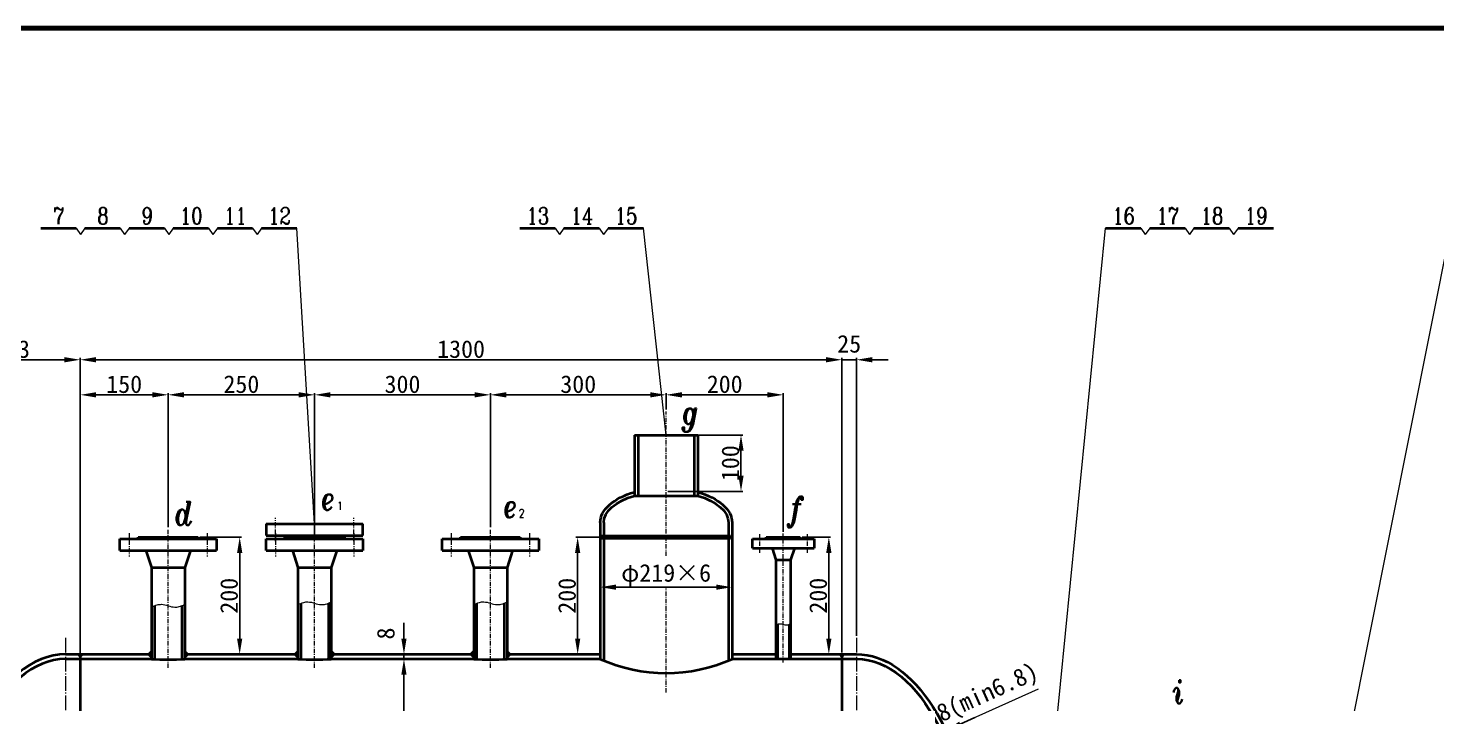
# Model space of a CAD drawing. Header units: millimetres. Extents: x 588 to 27563, y -8997 to 1800.
# Drawn here: x 20602 to 23007, y 446 to 1600 of the extents above; entities that cross this region are included whole.
import ezdxf
from ezdxf.enums import TextEntityAlignment as Align

# ---------------------------------------------------------------- set-up
doc = ezdxf.new("R2010")
doc.units = ezdxf.units.MM
doc.header["$LTSCALE"] = 10
doc.header["$PDMODE"] = 1
doc.linetypes.add('ZXX-L', pattern=[3.28, 2.5, -0.3, 0.18, -0.3])
doc.linetypes.add('ZXX-S', pattern=[1.27, 0.75, -0.2, 0.12, -0.2])
doc.layers.get('Defpoints').update_dxf_attribs({"linetype": 'CONTINUOUS'})
for name, color, linetype, lineweight in [('A 粗实线', 1, 'CONTINUOUS', 40), ('B 细实线', 7, 'CONTINUOUS', 18), ('C 文 字', 2, 'CONTINUOUS', 20), ('CAXA0', 7, 'CONTINUOUS', 70), ('D 短中心线', 3, 'ZXX-S', 18), ('E 长中心线', 3, 'ZXX-L', 18)]:
    doc.layers.add(name, color=color, linetype=linetype, lineweight=lineweight)
doc.styles.add('ITALICT', font='ITALICT.shx', dxfattribs={"width": 0.7})
doc.styles.add('ROMANC', font='romanc', dxfattribs={"width": 0.7, "height": 6})
doc.styles.get("Standard").update_dxf_attribs({"font": 'SIMFANG.TTF'})
doc.dimstyles.new('通用标注4.0', dxfattribs={"dimtxt": 30, "dimasz": 27, "dimexe": 3, "dimexo": 3, "dimgap": 3, "dimtad": 1, "dimdec": 0, "dimzin": 0, "dimdsep": 46, "dimtxsty": 'Standard', "dimcen": 3, "dimadec": 0, "dimazin": 0, "dimtfac": 0.375, "dimtdec": 0, "dimtmove": 2, "dimatfit": 3, "dimfxl": 0, "dimtzin": 0, "dimarcsym": 0})

# ---------------------------------------------------------------- blocks, each defined once
blk = doc.blocks.new('*D257')
at = {"layer": 'C 文 字', "color": 0, "lineweight": -2}
for p, q in [((21579, 617.7), (21579, 648.6)), ((21606, 645.6), (21776.9, 645.6)), ((21803.9, 617.7), (21803.9, 648.6))]:
    blk.add_line(p, q, dxfattribs=at)
at = {"layer": 'C 文 字', "color": 0}
for points in [[(21606, 650.1), (21606, 641.1), (21579, 645.6)], [(21776.9, 650.1), (21776.9, 641.1), (21803.9, 645.6)]]:
    blk.add_solid(points, dxfattribs=at)
at = {"layer": 'Defpoints', "color": 0}
for p in [(21803.9, 645.6), (21579, 614.7), (21803.9, 614.7)]:
    blk.add_point(p, dxfattribs=at)
at = {"layer": 'C 文 字', "color": 0, "insert": (21691.4, 665.9), "char_height": 30, "attachment_point": 5}
blk.add_mtext('φ219×6', dxfattribs=at)
blk = doc.blocks.new('*D258')
at = {"layer": 'C 文 字', "color": 0, "lineweight": -2}
for p, q in [((21694.4, 905.4), (21822.2, 905.4)), ((21819.2, 878.4), (21819.2, 836.2)), ((21694.4, 809.2), (21822.2, 809.2))]:
    blk.add_line(p, q, dxfattribs=at)
at = {"layer": 'C 文 字', "color": 0}
for points in [[(21814.7, 878.4), (21823.7, 878.4), (21819.2, 905.4)], [(21814.7, 836.2), (21823.7, 836.2), (21819.2, 809.2)]]:
    blk.add_solid(points, dxfattribs=at)
at = {"layer": 'Defpoints', "color": 0}
for p in [(21691.4, 905.4), (21691.4, 809.2), (21819.2, 809.2)]:
    blk.add_point(p, dxfattribs=at)
at = {"layer": 'C 文 字', "color": 0, "insert": (21801.2, 857.3), "char_height": 30, "attachment_point": 5, "rotation": 90}
blk.add_mtext('100', dxfattribs=at)
blk = doc.blocks.new('*D284')
at = {"layer": 'C 文 字', "color": 0, "lineweight": -2}
for p, q in [((20691.4, 525.9), (20691.4, 977)), ((20718.4, 974), (20814.4, 974)), ((20841.4, 748.2), (20841.4, 977))]:
    blk.add_line(p, q, dxfattribs=at)
at = {"layer": 'C 文 字', "color": 0}
for points in [[(20718.4, 978.5), (20718.4, 969.5), (20691.4, 974)], [(20814.4, 978.5), (20814.4, 969.5), (20841.4, 974)]]:
    blk.add_solid(points, dxfattribs=at)
at = {"layer": 'Defpoints', "color": 0}
for p in [(20841.4, 974), (20841.4, 745.2), (20691.4, 522.9)]:
    blk.add_point(p, dxfattribs=at)
at = {"layer": 'C 文 字', "color": 0, "insert": (20766.4, 992), "char_height": 30, "attachment_point": 5}
blk.add_mtext('150', dxfattribs=at)
blk = doc.blocks.new('*D285')
at = {"layer": 'C 文 字', "color": 0, "lineweight": -2}
for p, q in [((20841.4, 785.2), (20841.4, 977)), ((20868.4, 974), (21064.4, 974)), ((21091.4, 735.2), (21091.4, 977))]:
    blk.add_line(p, q, dxfattribs=at)
at = {"layer": 'C 文 字', "color": 0}
for points in [[(20868.4, 978.5), (20868.4, 969.5), (20841.4, 974)], [(21064.4, 978.5), (21064.4, 969.5), (21091.4, 974)]]:
    blk.add_solid(points, dxfattribs=at)
at = {"layer": 'Defpoints', "color": 0}
for p in [(21091.4, 974), (20841.4, 782.2), (21091.4, 732.2)]:
    blk.add_point(p, dxfattribs=at)
at = {"layer": 'C 文 字', "color": 0, "insert": (20966.4, 992), "char_height": 30, "attachment_point": 5}
blk.add_mtext('250', dxfattribs=at)
blk = doc.blocks.new('*D286')
at = {"layer": 'C 文 字', "color": 0, "lineweight": -2}
for p, q in [((21091.4, 791.5), (21091.4, 977)), ((21118.4, 974), (21364.4, 974)), ((21391.4, 748.2), (21391.4, 977))]:
    blk.add_line(p, q, dxfattribs=at)
at = {"layer": 'C 文 字', "color": 0}
for points in [[(21118.4, 978.5), (21118.4, 969.5), (21091.4, 974)], [(21364.4, 978.5), (21364.4, 969.5), (21391.4, 974)]]:
    blk.add_solid(points, dxfattribs=at)
at = {"layer": 'Defpoints', "color": 0}
for p in [(21391.4, 974), (21091.4, 788.5), (21391.4, 745.2)]:
    blk.add_point(p, dxfattribs=at)
at = {"layer": 'C 文 字', "color": 0, "insert": (21241.4, 992), "char_height": 30, "attachment_point": 5}
blk.add_mtext('300', dxfattribs=at)
blk = doc.blocks.new('*D287')
at = {"layer": 'C 文 字', "color": 0, "lineweight": -2}
for p, q in [((21391.4, 787.9), (21391.4, 977)), ((21418.4, 974), (21664.4, 974)), ((21691.4, 948.7), (21691.4, 977))]:
    blk.add_line(p, q, dxfattribs=at)
at = {"layer": 'C 文 字', "color": 0}
for points in [[(21418.4, 978.5), (21418.4, 969.5), (21391.4, 974)], [(21664.4, 978.5), (21664.4, 969.5), (21691.4, 974)]]:
    blk.add_solid(points, dxfattribs=at)
at = {"layer": 'Defpoints', "color": 0}
for p in [(21691.4, 974), (21691.4, 945.7), (21391.4, 784.9)]:
    blk.add_point(p, dxfattribs=at)
at = {"layer": 'C 文 字', "color": 0, "insert": (21541.4, 992), "char_height": 30, "attachment_point": 5}
blk.add_mtext('300', dxfattribs=at)
blk = doc.blocks.new('*D288')
at = {"layer": 'C 文 字', "color": 0, "lineweight": -2}
for p, q in [((21691.4, 948.7), (21691.4, 977)), ((21718.4, 974), (21864.4, 974)), ((21891.4, 740.3), (21891.4, 977))]:
    blk.add_line(p, q, dxfattribs=at)
at = {"layer": 'C 文 字', "color": 0}
for points in [[(21718.4, 978.5), (21718.4, 969.5), (21691.4, 974)], [(21864.4, 978.5), (21864.4, 969.5), (21891.4, 974)]]:
    blk.add_solid(points, dxfattribs=at)
at = {"layer": 'Defpoints', "color": 0}
for p in [(21891.4, 974), (21691.4, 945.7), (21891.4, 737.3)]:
    blk.add_point(p, dxfattribs=at)
at = {"layer": 'C 文 字', "color": 0, "insert": (21791.4, 992), "char_height": 30, "attachment_point": 5}
blk.add_mtext('200', dxfattribs=at)
blk = doc.blocks.new('*D289')
at = {"layer": 'C 文 字', "color": 0, "lineweight": -2}
for p, q in [((20691.4, 668.4), (20691.4, 1036.9)), ((21991.4, 533.9), (21991.4, 1036.9)), ((21964.4, 1033.9), (20718.4, 1033.9))]:
    blk.add_line(p, q, dxfattribs=at)
at = {"layer": 'C 文 字', "color": 0}
for points in [[(20718.4, 1038.4), (20718.4, 1029.4), (20691.4, 1033.9)], [(21964.4, 1038.4), (21964.4, 1029.4), (21991.4, 1033.9)]]:
    blk.add_solid(points, dxfattribs=at)
at = {"layer": 'Defpoints', "color": 0}
for p in [(20691.4, 1033.9), (20691.4, 665.4), (21991.4, 530.9)]:
    blk.add_point(p, dxfattribs=at)
at = {"layer": 'C 文 字', "color": 0, "insert": (21341.4, 1051.9), "char_height": 30, "attachment_point": 5}
blk.add_mtext('1300', dxfattribs=at)
blk = doc.blocks.new('*D290')
at = {"layer": 'C 文 字', "color": 0, "lineweight": -2}
for p, q in [((21581.9, 730.9), (21537.4, 730.9)), ((21540.4, 703.9), (21540.4, 557.9)), ((21535.7, 530.9), (21543.4, 530.9))]:
    blk.add_line(p, q, dxfattribs=at)
at = {"layer": 'C 文 字', "color": 0}
for points in [[(21535.9, 703.9), (21544.9, 703.9), (21540.4, 730.9)], [(21535.9, 557.9), (21544.9, 557.9), (21540.4, 530.9)]]:
    blk.add_solid(points, dxfattribs=at)
at = {"layer": 'Defpoints', "color": 0}
for p in [(21584.9, 730.9), (21532.7, 530.9), (21540.4, 530.9)]:
    blk.add_point(p, dxfattribs=at)
at = {"layer": 'C 文 字', "color": 0, "insert": (21522.4, 630.9), "char_height": 30, "attachment_point": 5, "rotation": 90}
blk.add_mtext('200', dxfattribs=at)
blk = doc.blocks.new('*D273')
at = {"layer": 'C 文 字', "color": 0, "lineweight": -2}
for p, q in [((21991.4, 960.9), (21991.4, 1036.9)), ((22016.4, 562.2), (22016.4, 1036.9)), ((21964.4, 1033.9), (21937.4, 1033.9)), ((22016.4, 1033.9), (21991.4, 1033.9)), ((22043.4, 1033.9), (22070.4, 1033.9))]:
    blk.add_line(p, q, dxfattribs=at)
at = {"layer": 'C 文 字', "color": 0}
for points in [[(21964.4, 1038.4), (21964.4, 1029.4), (21991.4, 1033.9)], [(22043.4, 1038.4), (22043.4, 1029.4), (22016.4, 1033.9)]]:
    blk.add_solid(points, dxfattribs=at)
at = {"layer": 'Defpoints', "color": 0}
for p in [(21991.4, 1033.9), (21991.4, 957.9), (22016.4, 559.2)]:
    blk.add_point(p, dxfattribs=at)
at = {"layer": 'C 文 字', "color": 0, "insert": (22003.9, 1060.9), "char_height": 30, "attachment_point": 5}
blk.add_mtext('25', dxfattribs=at)
blk = doc.blocks.new('*D274')
at = {"layer": 'C 文 字', "color": 0, "lineweight": -2}
for p, q in [((20895.4, 730.9), (20966.5, 730.9)), ((20963.5, 703.9), (20963.5, 557.9)), ((20938.4, 530.9), (20966.5, 530.9))]:
    blk.add_line(p, q, dxfattribs=at)
at = {"layer": 'C 文 字', "color": 0}
for points in [[(20959, 703.9), (20968, 703.9), (20963.5, 730.9)], [(20959, 557.9), (20968, 557.9), (20963.5, 530.9)]]:
    blk.add_solid(points, dxfattribs=at)
at = {"layer": 'Defpoints', "color": 0}
for p in [(20892.4, 730.9), (20935.4, 530.9), (20963.5, 530.9)]:
    blk.add_point(p, dxfattribs=at)
at = {"layer": 'C 文 字', "color": 0, "insert": (20945.5, 630.9), "char_height": 30, "attachment_point": 5, "rotation": 90}
blk.add_mtext('200', dxfattribs=at)
blk = doc.blocks.new('*D275')
at = {"layer": 'C 文 字', "color": 0, "lineweight": -2}
for p, q in [((21923.4, 731.1), (21972.1, 731.1)), ((21969.1, 704.1), (21969.1, 557.9)), ((21963.2, 530.9), (21972.1, 530.9))]:
    blk.add_line(p, q, dxfattribs=at)
at = {"layer": 'C 文 字', "color": 0}
for points in [[(21964.6, 704.1), (21973.6, 704.1), (21969.1, 731.1)], [(21964.6, 557.9), (21973.6, 557.9), (21969.1, 530.9)]]:
    blk.add_solid(points, dxfattribs=at)
at = {"layer": 'Defpoints', "color": 0}
for p in [(21920.4, 731.1), (21960.2, 530.9), (21969.1, 530.9)]:
    blk.add_point(p, dxfattribs=at)
at = {"layer": 'C 文 字', "color": 0, "insert": (21951.1, 631), "char_height": 30, "attachment_point": 5, "rotation": 90}
blk.add_mtext('200', dxfattribs=at)
blk = doc.blocks.new('*D291')
at = {"layer": 'C 文 字', "color": 0, "lineweight": -2}
for p, q in [((20458.4, 125.9), (20458.4, 1036.9)), ((20691.4, 636.8), (20691.4, 1036.9)), ((20485.4, 1033.9), (20664.4, 1033.9))]:
    blk.add_line(p, q, dxfattribs=at)
at = {"layer": 'C 文 字', "color": 0}
for points in [[(20485.4, 1038.4), (20485.4, 1029.4), (20458.4, 1033.9)], [(20664.4, 1038.4), (20664.4, 1029.4), (20691.4, 1033.9)]]:
    blk.add_solid(points, dxfattribs=at)
at = {"layer": 'Defpoints', "color": 0}
for p in [(20691.4, 1033.9), (20691.4, 633.8), (20458.4, 122.9)]:
    blk.add_point(p, dxfattribs=at)
at = {"layer": 'C 文 字', "color": 0, "insert": (20574.9, 1051.9), "char_height": 30, "attachment_point": 5}
blk.add_mtext('233', dxfattribs=at)
blk = doc.blocks.new('*D292')
at = {"layer": 'C 文 字', "color": 0, "lineweight": -2}
for p, q in [((22193.5, 411.8), (22218.1, 422.9)), ((22137.3, 386.4), (22112.7, 375.3)), ((22163.9, 393), (22160.7, 400.3)), ((22161.9, 397.5), (22168.9, 400.7)), ((22170.9, 396.2), (22167.6, 403.4))]:
    blk.add_line(p, q, dxfattribs=at)
at = {"layer": 'C 文 字', "color": 0}
for points in [[(22191.6, 415.9), (22195.3, 407.7), (22168.9, 400.7)], [(22135.5, 390.5), (22139.2, 382.3), (22161.9, 397.5)]]:
    blk.add_solid(points, dxfattribs=at)
at = {"layer": 'Defpoints', "color": 0}
for p in [(22165.2, 390.3), (22168.9, 400.7), (22172.1, 393.5)]:
    blk.add_point(p, dxfattribs=at)
at = {"layer": 'C 文 字', "color": 0, "insert": (22241.2, 462.9), "char_height": 30, "attachment_point": 5, "rotation": 24.3044}
blk.add_mtext('8(min6.8)', dxfattribs=at)
blk = doc.blocks.new('*D365')
at = {"layer": 'C 文 字', "color": 0, "lineweight": -2}
for p, q in [((21221.9, 522.9), (21246.9, 522.9)), ((21243.9, -250.1), (21243.9, 495.9)), ((21221.9, -277.1), (21246.9, -277.1))]:
    blk.add_line(p, q, dxfattribs=at)
at = {"layer": 'C 文 字', "color": 0}
for points in [[(21239.4, 495.9), (21248.4, 495.9), (21243.9, 522.9)], [(21239.4, -250.1), (21248.4, -250.1), (21243.9, -277.1)]]:
    blk.add_solid(points, dxfattribs=at)
at = {"layer": 'Defpoints', "color": 0}
for p in [(21218.9, 522.9), (21243.9, 522.9), (21218.9, -277.1)]:
    blk.add_point(p, dxfattribs=at)
at = {"layer": 'C 文 字', "color": 0, "insert": (21213.8, 222), "char_height": 30, "attachment_point": 5, "rotation": 90}
blk.add_mtext('φ800', dxfattribs=at)
blk = doc.blocks.new('*D366')
at = {"layer": 'C 文 字', "color": 0, "lineweight": -2}
for p, q in [((21243.9, 557.9), (21243.9, 584.9)), ((21231.9, 530.9), (21246.9, 530.9)), ((21243.9, 522.9), (21243.9, 530.9)), ((21231.9, 522.9), (21246.9, 522.9)), ((21243.9, 495.9), (21243.9, 468.9))]:
    blk.add_line(p, q, dxfattribs=at)
at = {"layer": 'C 文 字', "color": 0}
for points in [[(21239.4, 557.9), (21248.4, 557.9), (21243.9, 530.9)], [(21239.4, 495.9), (21248.4, 495.9), (21243.9, 522.9)]]:
    blk.add_solid(points, dxfattribs=at)
at = {"layer": 'Defpoints', "color": 0}
for p in [(21228.9, 530.9), (21243.9, 530.9), (21228.9, 522.9)]:
    blk.add_point(p, dxfattribs=at)
at = {"layer": 'C 文 字', "color": 0, "insert": (21213, 566.4), "char_height": 30, "attachment_point": 5, "rotation": 90}
blk.add_mtext('8', dxfattribs=at)

msp = doc.modelspace()

# ---------------------------------------------------------------- linework, layer by layer
at = {"layer": 'A 粗实线'}
for p, q in [((20623.97, 1258.42), (20684.14, 1258.42)), ((20699.34, 1258.42), (20759.52, 1258.42)), ((20774.71, 1258.42), (20834.89, 1258.42)), ((20850.09, 1258.42), (20910.26, 1258.42)), ((20925.46, 1258.42), (20985.64, 1258.42)), ((21000.83, 1258.42), (21061.01, 1258.42)), ((21441.62, 1258.42), (21501.79, 1258.42)), ((21516.99, 1258.42), (21577.17, 1258.42)), ((21592.36, 1258.42), (21652.54, 1258.42)), ((22441.57, 1258.42), (22501.75, 1258.42)), ((22516.94, 1258.42), (22577.12, 1258.42)), ((22592.31, 1258.42), (22652.49, 1258.42)), ((22667.69, 1258.42), (22727.86, 1258.42)), ((21637.43, 905.4), (21637.43, 801.81)), ((21637.43, 905.4), (21745.43, 905.4)), ((21643.43, 905.4), (21643.43, 801.81)), ((21739.43, 905.4), (21739.43, 801.81)), ((21745.43, 905.4), (21745.43, 801.81)), ((21745.43, 905.4), (21745.43, 801.81)), ((21745.43, 905.4), (21745.43, 801.81)), ((21637.43, 801.81), (21745.43, 801.81)), ((21008.93, 753.91), (21008.93, 733.91)), ((21008.93, 753.91), (21173.93, 753.91)), ((21173.93, 733.91), (21173.93, 753.91)), ((21578.99, 756), (21578.99, 522.91)), ((21584.93, 755.91), (21584.93, 520.91)), ((21797.93, 755.91), (21797.93, 520.91)), ((21803.86, 756), (21803.86, 522.91)), ((20758.93, 707.91), (20758.93, 727.91)), ((20758.93, 727.91), (20923.93, 727.91)), ((20790.43, 727.91), (20790.43, 730.91)), ((20790.43, 730.91), (20892.43, 730.91)), ((20892.43, 730.91), (20892.43, 727.91)), ((20923.93, 727.91), (20923.93, 707.91)), ((21008.93, 733.91), (21173.93, 733.91)), ((21008.93, 707.91), (21008.93, 727.91)), ((21008.93, 727.91), (21173.93, 727.91)), ((21040.43, 733.91), (21040.43, 730.91)), ((21040.43, 727.91), (21040.43, 730.91)), ((21040.43, 730.91), (21142.43, 730.91)), ((21040.43, 730.91), (21142.43, 730.91)), ((21142.43, 730.91), (21142.43, 733.91)), ((21142.43, 730.91), (21142.43, 727.91)), ((21173.93, 727.91), (21173.93, 707.91)), ((21308.93, 707.91), (21308.93, 727.91)), ((21308.93, 727.91), (21473.93, 727.91)), ((21340.43, 727.91), (21340.43, 730.91)), ((21340.43, 730.91), (21442.43, 730.91)), ((21442.43, 730.91), (21442.43, 727.91)), ((21473.93, 727.91), (21473.93, 707.91)), ((21803.86, 730.91), (21578.93, 730.91)), ((21838.93, 712.07), (21838.93, 728.07)), ((21838.93, 728.07), (21943.93, 728.07)), ((21862.43, 728.07), (21862.43, 731.07)), ((21862.43, 731.07), (21920.43, 731.07)), ((21920.43, 731.07), (21920.43, 728.07)), ((21943.93, 728.07), (21943.93, 712.07)), ((20758.93, 707.91), (20923.93, 707.91)), ((20803.43, 707.91), (20812.93, 678.91)), ((20879.43, 707.91), (20869.93, 678.91)), ((21008.93, 707.91), (21173.93, 707.91)), ((21053.43, 707.91), (21062.93, 678.91)), ((21129.43, 707.91), (21119.93, 678.91)), ((21308.93, 707.91), (21473.93, 707.91)), ((21353.43, 707.91), (21362.93, 678.91)), ((21429.43, 707.91), (21419.93, 678.91)), ((21838.93, 712.07), (21943.93, 712.07)), ((21872.43, 712.07), (21878.93, 692.07)), ((21910.43, 712.07), (21903.93, 692.07)), ((20812.93, 678.91), (20812.93, 522.91)), ((20812.93, 678.91), (20869.93, 678.91)), ((20869.93, 678.91), (20869.93, 522.91)), ((21062.93, 678.91), (21062.93, 522.91)), ((21062.93, 678.91), (21119.93, 678.91)), ((21119.93, 678.91), (21119.93, 522.91)), ((21362.93, 678.91), (21362.93, 522.91)), ((21362.93, 678.91), (21419.93, 678.91)), ((21419.93, 678.91), (21419.93, 522.91)), ((21878.93, 692.07), (21878.93, 523.07)), ((21878.93, 692.07), (21903.93, 692.07)), ((21903.93, 692.07), (21903.93, 523.07)), ((20817.93, 613.77), (20817.93, 522.58)), ((20864.93, 614.02), (20864.93, 522.58)), ((21067.93, 617.94), (21067.93, 522.58)), ((21114.93, 618.18), (21114.93, 522.58)), ((21367.93, 617.94), (21367.93, 522.58)), ((21414.93, 618.18), (21414.93, 522.58)), ((21881.43, 582.17), (21881.43, 523.01)), ((21901.43, 582.05), (21901.43, 523.01)), ((20666.43, 530.91), (20812.93, 530.91)), ((20691.43, 530.91), (20691.43, 335.41)), ((20869.93, 530.91), (21062.93, 530.91)), ((21119.93, 530.91), (21362.93, 530.91)), ((21419.93, 530.91), (21578.99, 530.91)), ((21803.86, 530.91), (21878.93, 530.91)), ((21903.93, 530.91), (22016.43, 530.91)), ((21991.43, 530.91), (21991.43, -157.59)), ((20666.43, 522.91), (20812.93, 522.91)), ((20869.93, 522.91), (21062.93, 522.91)), ((21119.93, 522.91), (21362.93, 522.91)), ((21419.93, 522.91), (21578.99, 522.91)), ((21803.86, 522.91), (22016.43, 522.91))]:
    msp.add_line(p, q, dxfattribs=at)
for centre, radius, start, end in [((20841.43, 921.89), 400, 265.91421, 274.08579), ((21091.43, 921.89), 400, 265.91421, 274.08579), ((21391.43, 921.89), 400, 265.91421, 274.08579), ((21691.43, 772.16), 273.44, 245.71996, 294.28004)]:
    msp.add_arc(centre, radius, start, end, dxfattribs=at)
at = {"layer": 'A 粗实线', "color": 1, "extrusion": (0, 0, -1)}
msp.add_ellipse((21691.43, 755.91), major_axis=(112.5, 0), ratio=0.5266667, start_param=3.1415927, end_param=4.2117343, dxfattribs=at)
at = {"layer": 'A 粗实线', "extrusion": (0, 0, -1)}
for centre, major_axis, ratio, start_param, end_param in [((21691.43, 755.91), (106.5, 0), 0.5, 3.1415927, 4.1806392), ((21691.43, 755.91), (112.5, 0), 0.5266667, 5.2130437, 6.2831853), ((21691.43, 755.91), (106.5, 0), 0.5, 5.2441387, 6.2831853), ((22016.43, 122.91), (0, -408), 0.5098039, 3.1415927, 4.4937392), ((22016.43, 122.91), (0, -400), 0.5, 3.1415927, 4.676131)]:
    msp.add_ellipse(centre, major_axis=major_axis, ratio=ratio, start_param=start_param, end_param=end_param, dxfattribs=at)
at = {"layer": 'A 粗实线'}
for major_axis, ratio in [((0, -408), 0.5098039), ((0, -400), 0.5)]:
    msp.add_ellipse((20666.43, 122.91), major_axis=major_axis, ratio=ratio, start_param=3.1415927, end_param=6.2831853, dxfattribs=at)
for points in [[(21584.93, 730.91), (21578.93, 735.11), (21578.93, 726.71)], [(20691.43, 522.91), (20685.83, 530.91), (20697.03, 530.91)], [(20812.93, 522.91), (20804.93, 530.91), (20812.93, 538.91)], [(20869.93, 522.91), (20877.93, 530.91), (20869.93, 538.91)], [(21062.93, 522.91), (21054.93, 530.91), (21062.93, 538.91)], [(21119.93, 522.91), (21127.93, 530.91), (21119.93, 538.91)], [(21362.93, 522.91), (21354.93, 530.91), (21362.93, 538.91)], [(21419.93, 522.91), (21427.93, 530.91), (21419.93, 538.91)], [(21991.43, 522.91), (21997.03, 530.91), (21985.83, 530.91)]]:
    msp.add_solid(points, dxfattribs=at)
at = {"layer": 'A 粗实线', "color": 0}
msp.add_solid([(21797.93, 730.91), (21803.93, 735.11), (21803.93, 726.71)], dxfattribs=at)
at = {"layer": 'B 细实线'}
for p, q in [((20684.14, 1258.42), (20691.74, 1247.76)), ((20699.34, 1258.42), (20691.74, 1247.76)), ((20759.52, 1258.42), (20767.12, 1247.76)), ((20774.71, 1258.42), (20767.12, 1247.76)), ((20834.89, 1258.42), (20842.49, 1247.76)), ((20850.09, 1258.42), (20842.49, 1247.76)), ((20910.26, 1258.42), (20917.86, 1247.76)), ((20925.46, 1258.42), (20917.86, 1247.76)), ((20985.64, 1258.42), (20993.23, 1247.76)), ((21000.83, 1258.42), (20993.23, 1247.76)), ((21091.43, 753.91), (21061.01, 1258.42)), ((21501.79, 1258.42), (21509.39, 1247.76)), ((21516.99, 1258.42), (21509.39, 1247.76)), ((21577.17, 1258.42), (21584.76, 1247.76)), ((21592.36, 1258.42), (21584.76, 1247.76)), ((21691.43, 905.4), (21652.54, 1258.42)), ((22342.83, 257.91), (22441.57, 1258.42)), ((22501.75, 1258.42), (22509.34, 1247.76)), ((22516.94, 1258.42), (22509.34, 1247.76)), ((22577.12, 1258.42), (22584.72, 1247.76)), ((22592.31, 1258.42), (22584.72, 1247.76)), ((22652.49, 1258.42), (22660.09, 1247.76)), ((22667.69, 1258.42), (22660.09, 1247.76)), ((22811.67, 159.78), (23030.65, 1258.42))]:
    msp.add_line(p, q, dxfattribs=at)
for points in [[(20812.93, 611.52, -0.051394), (20822.78, 615.38, -0.0747555), (20830.03, 616.27, -0.0891729), (20841.43, 613.9, 0.0891729), (20852.83, 611.52, 0.0747555), (20860.07, 612.41, 0.051394), (20869.93, 616.27)], [(21062.93, 615.69, -0.051394), (21072.78, 619.55, -0.0747555), (21080.03, 620.44, -0.0891729), (21091.43, 618.06, 0.0891729), (21102.83, 615.69, 0.0747555), (21110.07, 616.57, 0.051394), (21119.93, 620.44)], [(21362.93, 615.69, -0.051394), (21372.78, 619.55, -0.0747555), (21380.03, 620.44, -0.0891729), (21391.43, 618.06, 0.0891729), (21402.83, 615.69, 0.0747555), (21410.07, 616.57, 0.051394), (21419.93, 620.44)]]:
    msp.add_lwpolyline(points, format="xyb", dxfattribs=at)
at = {"layer": 'B 细实线', "color": 0}
msp.add_lwpolyline([(21878.93, 581.07, -0.051394), (21883.25, 582.76, -0.0747555), (21886.43, 583.15, -0.0891729), (21891.43, 582.11, 0.0891729), (21896.43, 581.07, 0.0747555), (21899.6, 581.45, 0.051394), (21903.93, 583.15)], format="xyb", dxfattribs=at)
at = {"layer": 'C 文 字'}
msp.add_line((22208.96, 418.77), (22327.12, 472.13), dxfattribs=at)
at = {"layer": 'CAXA0', "color": 5, "lineweight": 60}
msp.add_line((27363.06, 1600.11), (19353.06, 1600.11), dxfattribs=at)
at = {"layer": 'CAXA0', "linetype": 'Continuous', "lineweight": 70}
msp.add_line((27363.06, 1600.11), (19353.06, 1600.11), dxfattribs=at)
at = {"layer": 'CAXA0'}
msp.add_line((21581.49, 730.91), (21801.49, 730.91), dxfattribs=at)
at = {"layer": 'D 短中心线'}
for p, q in [((21691.43, 698.88), (21691.43, 945.67)), ((21091.43, 507.64), (21091.43, 788.48)), ((21024.68, 723.91), (21024.68, 763.91)), ((21158.18, 723.91), (21158.18, 763.91)), ((20774.68, 737.91), (20774.68, 697.91)), ((20841.43, 507.64), (20841.43, 745.16)), ((20908.18, 737.91), (20908.18, 697.91)), ((21024.68, 737.91), (21024.68, 697.91)), ((21158.18, 737.91), (21158.18, 697.91)), ((21324.68, 737.91), (21324.68, 697.91)), ((21391.43, 507.64), (21391.43, 745.16)), ((21458.18, 737.91), (21458.18, 697.91)), ((21850.68, 736.07), (21850.68, 704.07)), ((21891.43, 516.66), (21891.43, 737.32)), ((21932.18, 736.07), (21932.18, 704.07)), ((21691.43, 465.74), (21691.43, 645.59))]:
    msp.add_line(p, q, dxfattribs=at)
at = {"layer": 'E 长中心线'}
for p, q in [((20666.43, 559.22), (20666.43, 335.41)), ((22016.43, 559.22), (22016.43, -313.4))]:
    msp.add_line(p, q, dxfattribs=at)

# ---------------------------------------------------------------- texts
at = {"layer": 'C 文 字', "style": 'ROMANC', "width": 0.8}
for s, height, p in [('7', 28.23, (20654.71, 1279.6)), ('8', 28.23, (20730.09, 1279.6)), ('9', 28.23, (20805.46, 1279.6)), ('10', 28.227, (20880.83, 1279.6)), ('11', 28.227, (20956.21, 1279.6)), ('12', 28.227, (21031.58, 1279.6)), ('13', 28.227, (21472.36, 1279.6)), ('14', 28.227, (21547.74, 1279.6)), ('15', 28.227, (21623.11, 1279.6)), ('16', 28.227, (22472.31, 1279.6)), ('17', 28.227, (22547.69, 1279.6)), ('18', 28.227, (22623.06, 1279.6)), ('19', 28.227, (22698.43, 1279.6)), ('1', 14.11, (21134.52, 784.41)), ('2', 14.11, (21444.84, 771.79))]:
    msp.add_text(s, height=height, dxfattribs=at).set_placement(p, align=Align.MIDDLE)
at = {"layer": 'C 文 字', "style": 'ITALICT', "width": 0.8}
for s, p in [('g', (21718.17, 924.07)), ('e', (21101.61, 777.25)), ('f', (21901.61, 760.66)), ('d', (20851.61, 751.25)), ('e', (21412.85, 764.29)), ('i', (22555.94, 446.73))]:
    msp.add_text(s, height=40, dxfattribs=at).set_placement(p)

# ---------------------------------------------------------------- dimensions: what is measured, and where the dimension line sits
at = {"layer": 'C 文 字'}
for base, p1, p2, picture, middle in [((20691.43, 1033.87), (20458.43, 122.91), (20691.43, 633.84), '*D291', (20574.93, 1051.87)), ((20691.43, 1033.87), (21991.43, 530.91), (20691.43, 665.38), '*D289', (21341.43, 1051.87)), ((21991.43, 1033.87), (22016.43, 559.22), (21991.43, 957.9), '*D273', (22003.93, 1060.87)), ((20841.43, 973.96), (20691.43, 522.91), (20841.43, 745.16), '*D284', (20766.43, 991.96)), ((21091.43, 973.96), (20841.43, 782.15), (21091.43, 732.15), '*D285', (20966.43, 991.96)), ((21391.43, 973.96), (21091.43, 788.48), (21391.43, 745.16), '*D286', (21241.43, 991.96)), ((21691.43, 973.96), (21391.43, 784.95), (21691.43, 945.67), '*D287', (21541.43, 991.96)), ((21891.43, 973.96), (21691.43, 945.67), (21891.43, 737.32), '*D288', (21791.43, 991.96))]:
    dim = msp.add_linear_dim(base=base, p1=p1, p2=p2, dimstyle='通用标注4.0', dxfattribs=at)
    dim.commit()
    dim.dimension.update_dxf_attribs({"geometry": picture, "text_midpoint": middle})
dim = msp.add_linear_dim(base=(21819.16, 809.16), p1=(21691.43, 905.4), p2=(21691.43, 809.16), angle=90, text='100', dimstyle='通用标注4.0', dxfattribs=at)
dim.commit()
dim.dimension.update_dxf_attribs({"geometry": '*D258', "text_midpoint": (21801.16, 857.28)})
for base, p1, p2, picture, middle in [((20963.49, 530.91), (20892.43, 730.91), (20935.37, 530.91), '*D274', (20945.49, 630.91)), ((21540.37, 530.91), (21584.93, 730.91), (21532.71, 530.91), '*D290', (21522.37, 630.91)), ((21969.1, 530.91), (21920.43, 731.07), (21960.18, 530.91), '*D275', (21951.1, 630.99))]:
    dim = msp.add_linear_dim(base=base, p1=p1, p2=p2, angle=90, dimstyle='通用标注4.0', dxfattribs=at)
    dim.commit()
    dim.dimension.update_dxf_attribs({"geometry": picture, "text_midpoint": middle})
dim = msp.add_linear_dim(base=(21803.86, 645.59), p1=(21578.99, 614.7), p2=(21803.86, 614.7), text='φ219×6', dimstyle='通用标注4.0', dxfattribs=at)
dim.commit()
dim.dimension.update_dxf_attribs({"geometry": '*D257', "text_midpoint": (21691.43, 665.86)})
dim = msp.add_linear_dim(base=(21243.95, 530.91), p1=(21228.85, 522.91), p2=(21228.85, 530.91), angle=90, dimstyle='通用标注4.0', dxfattribs=at)
dim.commit()
dim.dimension.update_dxf_attribs({"geometry": '*D366', "text_midpoint": (21212.96, 566.41), "dimtype": 160})
for base, p1, p2, angle, text, picture, middle, dimtype in [((21243.95, 522.91), (21218.85, -277.09), (21218.85, 522.91), 90, 'φ<>', '*D365', (21213.8, 221.96), 160), ((22168.86, 400.66), (22165.17, 390.31), (22172.12, 393.45), 24.30436, '<>(min6.8)', '*D292', (22241.24, 462.85), 161)]:
    dim = msp.add_linear_dim(base=base, p1=p1, p2=p2, angle=angle, text=text, dimstyle='通用标注4.0', dxfattribs=at)
    dim.commit()
    dim.dimension.update_dxf_attribs({"geometry": picture, "text_midpoint": middle, "dimtype": dimtype})

doc.saveas('drawing.dxf')
